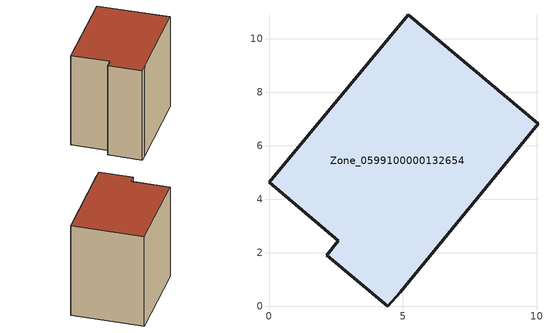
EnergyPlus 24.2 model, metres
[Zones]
Zone_0599100000132654
 floor ground (C_G): 4.43,0 2.16,1.92 2.59,2.46 0,4.63 5.19,10.9 10.04,6.83 4.89,0.54 z0
 wall outside (C_F): 2.16,1.92 4.43,0 4.89,0.54 10.04,6.83 5.19,10.9 0,4.63 2.59,2.46 2.16,1.92 z0:8.67
 roof outside (C_R): 5.19,10.9 0,4.63 2.59,2.46 2.16,1.92 4.43,0 4.89,0.54 10.04,6.83 z8.67
[BUILDING]
Pand.0599100000132654: North Axis=0; Terrain=City; Loads Convergence Tolerance Value=0.04; Temperature Convergence Tolerance Value=0.4; Solar Distribution=FullExterior; Maximum Number of Warmup Days=25; Minimum Number of Warmup Days=1
[Site:Location]
Rotterdam.The.Hague.AP_ZH_NLD Design_Conditions: Latitude=51.96; Longitude=4.45; Time Zone=1; Elevation=-4.5
[SITE:GROUNDTEMPERATURE:BUILDINGSURFACE]
18, 18, 18, 18, 18, 18, 18, 18, 18, 18, 18, 18
[MATERIAL] Thermal Absorptance=0.9; Solar Absorptance=0.7; Visible Absorptance=0.7
Name | Roughness | Thickness | Conductivity | Density | Specific Heat
G.TI.1946-1964 | MediumSmooth | 0.15 | 1 | 540 | 1210
F.TI.1946-1964 | Rough | 0.3 | 0.857143 | 1920 | 840
R.TI.1946-1964 | MediumRough | 0.2 | 0.277778 | 1500 | 1000
[CONSTRUCTION]
C_G: G.TI.1946-1964
C_F: F.TI.1946-1964
C_R: R.TI.1946-1964
[ZONE]
Zone_0599100000132654: Type=1; Multiplier=1; Ceiling Height=Autocalculate; Volume=Autocalculate; Floor Area=autocalculate; Part of Total Floor Area=Yes
[ZONEINFILTRATION:DESIGNFLOWRATE]
Infil_Zone_0599100000132654: Zone or ZoneList or Space or SpaceList=Zone_0599100000132654; Schedule=AlwaysOn; Design Flow Rate Calculation Method=Flow/Area; Flow Rate per Floor Area=0.003; Constant Term Coefficient=1; Temperature Term Coefficient=0; Velocity Term Coefficient=0; Velocity Squared Term Coefficient=0
[HVACTEMPLATE:ZONE:IDEALLOADSAIRSYSTEM]
Zone_0599100000132654: Maximum Heating Supply Air Temperature=50; Minimum Cooling Supply Air Temperature=13; Maximum Heating Supply Air Humidity Ratio=0.0156; Minimum Cooling Supply Air Humidity Ratio=0.0077; Heating Limit=NoLimit; Cooling Limit=NoLimit; Dehumidification Control Type=ConstantSensibleHeatRatio; Cooling Sensible Heat Ratio=0.7; Dehumidification Setpoint=60; Humidification Control Type=None; Humidification Setpoint=30; Outdoor Air Method=None; Outdoor Air Flow Rate per Person=0.00944; Outdoor Air Flow Rate per Zone Floor Area=0; Outdoor Air Flow Rate per Zone=0; Demand Controlled Ventilation Type=None; Outdoor Air Economizer Type=NoEconomizer; Heat Recovery Type=None; Sensible Heat Recovery Effectiveness=0.7; Latent Heat Recovery Effectiveness=0.65
[ZONECONTROL:THERMOSTAT]
ThermostatControl_Zone_0599100000132654: Zone or ZoneList=Zone_0599100000132654; Control Type Schedule=DualSetpointControlType; Control 1=Thermostat_Zone_0599100000132654; Temperature Difference Between Cutout And Setpoint=0
[THERMOSTATSETPOINT:DUALSETPOINT]
Thermostat_Zone_0599100000132654: Heating Setpoint Temperature Schedule=HeatingSetpoint_Zone_0599100000132654; Cooling Setpoint Temperature Schedule=CoolingSetpoint_Zone_0599100000132654
[SCHEDULE:COMPACT]
HeatingSetpoint_Zone_0599100000132654: Through: 12/31, For: AllDays, Until: 24:00, 21
CoolingSetpoint_Zone_0599100000132654: Through: 12/31, For: AllDays, Until: 24:00, 24
DualSetpointControlType: Through: 12/31, For: AllDays, Until: 24:00, 4
AlwaysOn: Through: 12/31, For: AllDays, Until: 24:00, 1
